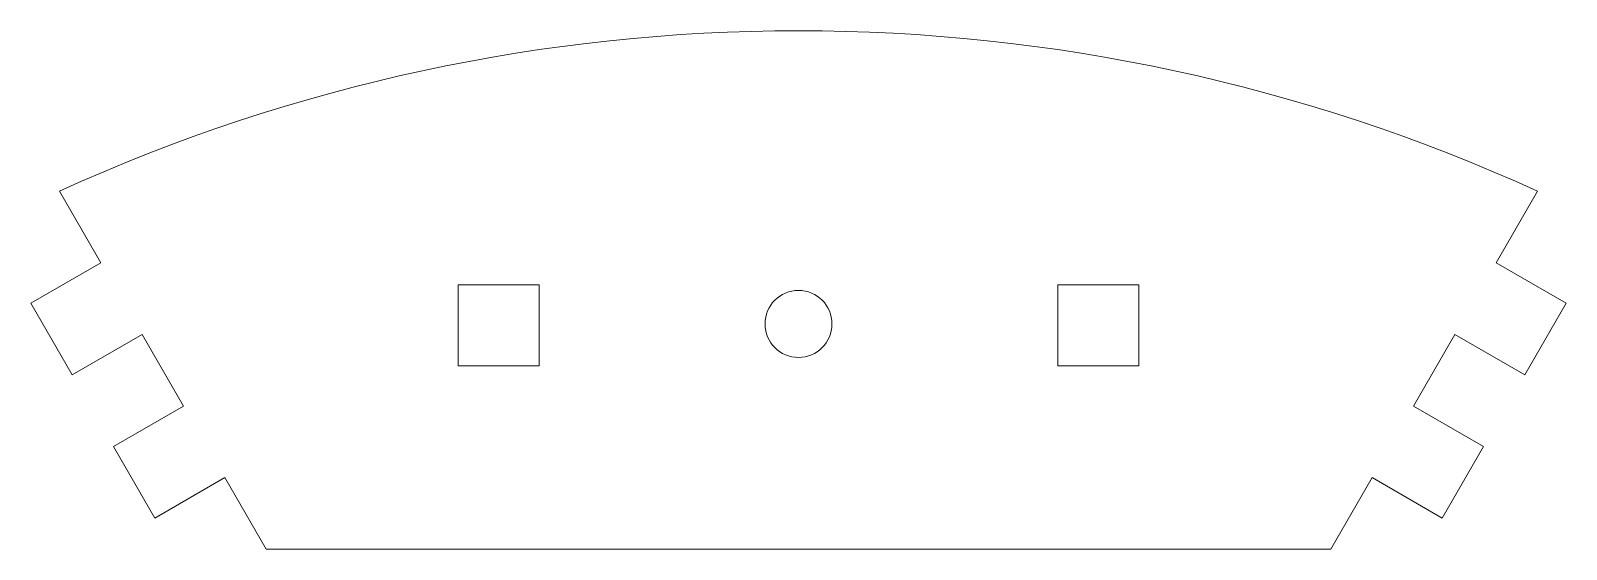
# Model space of a CAD drawing. Header units: millimetres. Extents: x -47.4 to 47.4, y 78 to 110.
import ezdxf

# ---------------------------------------------------------------- set-up
doc = ezdxf.new("R2010")
doc.units = ezdxf.units.MM

msp = doc.modelspace()

# ---------------------------------------------------------------- linework, layer by layer
at = {"color": 7, "linetype": 'Continuous', "lineweight": 15}
for p, q in [((-45.615, 100.096), (-43.062, 95.674)), ((43.062, 95.674), (45.615, 100.096)), ((-43.062, 95.674), (-47.392, 93.174)), ((47.392, 93.174), (43.062, 95.674)), ((-16, 94.308), (-21, 94.308)), ((-21, 94.308), (-21, 89.308)), ((-16, 89.308), (-16, 94.308)), ((21, 94.308), (16, 94.308)), ((16, 94.308), (16, 89.308)), ((21, 89.308), (21, 94.308)), ((-47.392, 93.174), (-44.839, 88.752)), ((44.839, 88.752), (47.392, 93.174)), ((-44.839, 88.752), (-40.509, 91.252)), ((-40.509, 91.252), (-37.956, 86.831)), ((37.956, 86.831), (40.509, 91.252)), ((40.509, 91.252), (44.839, 88.752)), ((-21, 89.308), (-16, 89.308)), ((16, 89.308), (21, 89.308)), ((-37.956, 86.831), (-42.286, 84.331)), ((42.286, 84.331), (37.956, 86.831)), ((-42.286, 84.331), (-39.733, 79.909)), ((39.733, 79.909), (42.286, 84.331)), ((-39.733, 79.909), (-35.403, 82.409)), ((-35.403, 82.409), (-32.85, 77.987)), ((32.85, 77.987), (35.403, 82.409)), ((35.403, 82.409), (39.733, 79.909)), ((-32.85, 77.987), (32.85, 77.987))]:
    msp.add_line(p, q, dxfattribs=at)
msp.add_circle((0, 91.897), 2.067, dxfattribs=at)
msp.add_arc((0, 0), 110, 65.50072, 114.49928, dxfattribs=at)

doc.saveas('drawing.dxf')
